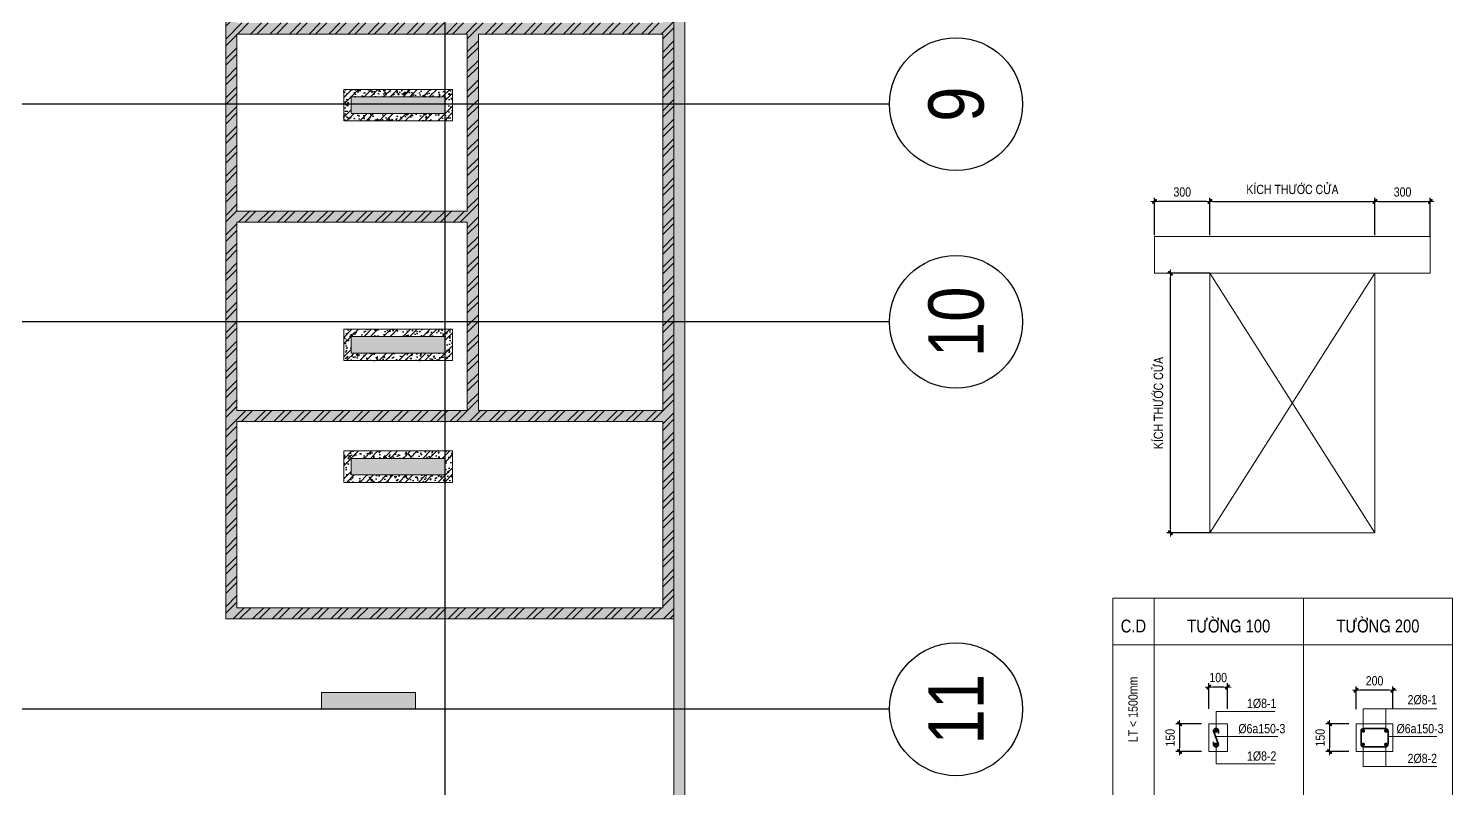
# Model space of a CAD drawing. Header units: millimetres. Extents: x -25197 to 555828, y -17247 to 174153.
# Drawn here: x 88253 to 126867, y 71702 to 92300 of the extents above; entities that cross this region are included whole.
import ezdxf
from ezdxf.enums import TextEntityAlignment as Align

# ---------------------------------------------------------------- set-up
doc = ezdxf.new("R2010")
doc.units = ezdxf.units.MM
doc.header["$LTSCALE"] = 250
doc.linetypes.add('CHG_XX_Cot_Ham 2$0$MB_Luoi truc$0$HTT Hidden 21', pattern=[3, 2, -1])
doc.linetypes.add('CHG_XX_Luoi truc$0$MB_Luoi truc$0$Center101', pattern=[13, 10, -1, 1, -1])
for name, color, linetype, lineweight in [('CDAI', 8, 'Continuous', 35), ('CHG_XX_Cot_Ham 2$0$NS-DuongBao', 3, 'Continuous', 18), ('CHG_XX_Cot_Ham 2$0$NS-Hatch', 8, 'Continuous', 25), ('CHG_XX_Cot_Ham 2$0$NS-Pier-H2', 150, 'Continuous', 13), ('CHG_XX_Cot_Ham 2$0$NS-Pier-H2 @ 1 VP1', 150, 'Continuous', 13), ('CHG_XX_Cot_Ham 2$0$NS-Pier-H2 @ 1 VP2', 150, 'Continuous', 13), ('CHG_XX_Cot_Ham 2$0$NS-Pier-H2 @ 1 VP3', 150, 'Continuous', 13), ('CHG_XX_Cot_Ham 2$0$NS-Pier-H2 @ 1 VPModel', 150, 'Continuous', 13), ('CHG_XX_Cot_Ham 2$0$NS-Pier-H2 @ 150', 150, 'Continuous', 13), ('CTHEP', 2, 'Continuous', 50), ('DBAO', 3, 'Continuous', 13), ('DGIONG', 4, 'Continuous', 15), ('KTH', 154, 'Continuous', 15), ('STICK', 1, 'Continuous', 15)]:
    doc.layers.add(name, color=color, linetype=linetype, lineweight=lineweight)
for name, color, linetype in [('CHG_XX_Luoi truc$0$Grid', 34, 'Continuous'), ('CHG_XX_Luoi truc$0$Grid Line', 8, 'CHG_XX_Luoi truc$0$MB_Luoi truc$0$Center101'), ('TEXT', 21, 'Continuous')]:
    doc.layers.add(name, color=color, linetype=linetype)
doc.styles.add('CHG_XX_Luoi truc$0$MB_Luoi truc$0$Grid A-F$0$VNI-HelveCB', font='VHELVCB_0.TTF')
doc.styles.add('TTP-HelCon', font='VHELVCN_0.TTF')
doc.dimstyles.new('TTP-20', dxfattribs={"dimscale": 100, "dimtxt": 2.5, "dimasz": 1, "dimexe": 1, "dimexo": 0.0625, "dimgap": 0.09, "dimtad": 0, "dimtoh": 1, "dimdec": 4, "dimlfac": 0.2, "dimrnd": 1, "dimdsep": 46, "dimtxsty": 'TTP-HelCon', "dimblk": 'Stick', "dimcen": 0.09, "dimdle": 1.5, "dimclrd": 256, "dimclre": 256, "dimclrt": 7, "dimadec": 0, "dimazin": 0, "dimtfac": 1, "dimtdec": 4, "dimtix": 1, "dimtmove": 0, "dimatfit": 3, "dimfxl": 1, "dimtvp": 1, "dimtolj": 1, "dimtzin": 0, "dimarcsym": 0})
pattern_1 = [(50, (-50, -50), (358.6301, -31.37607), [37.5, -412.5]), (355, (-50, -50), (-69.3757, 376.0961), [30, -330]), (100.45144, (-20.1, -52.6), (289.2544, 344.72), [31.8701, -350.57106]), (46.1842, (-50, 50), (533.6207, -82.7596), [56.25, -618.75]), (96.63564, (-5.53, 43.1), (467.331, 487.0593), [47.8052, -525.8569]), (351.18416, (-50, 50), (467.331, 487.0593), [45, -495]), (21, (0, 25), (298.4535, -201.30945), [37.5, -412.5]), (326, (0, 25), (121.6577, 362.575), [30, -330]), (71.45144, (24.87, 8.22), (420.1112, 161.2656), [31.8701, -350.57106]), (37.5, (-50, -50), (6.07993, 166.44693), [0, -326, 0, -335, 0, -331.25]), (7.5, (-50, -50), (131.53477, 197.20586), [0, -191, 0, -318.5, 0, -126.25]), (327.5, (-161.5, -50), (266.91122, -11.27744), [0, -125, 0, -390, 0, -517.5]), (317.5, (-211.5, -50), (291.5931, 50.0525), [0, -162.5, 0, -259, 0, -367.5])]

# ---------------------------------------------------------------- blocks, each defined once
blk = doc.blocks.new('Stick')
at = {"layer": 'STICK'}
h = blk.add_hatch(color=256, dxfattribs=at)
edge = h.paths.add_edge_path()
edge.add_line((0.3, 0.5), (-0.5, -0.3))
edge.add_arc((-0.4, -0.4), 0.141, 135, 315)
edge.add_line((-0.3, -0.5), (0.5, 0.3))
edge.add_arc((0.4, 0.4), 0.141, 315, 495)
blk.add_line((1, 0), (-1, 0), dxfattribs=at)
blk.add_lwpolyline([(0.3, 0.5), (-0.5, -0.3, 1), (-0.3, -0.5), (0.5, 0.3, 1), (0.3, 0.5, 1)], format="xyb", dxfattribs=at)
blk = doc.blocks.new('*D4')
at = {"layer": 'Defpoints', "color": 0, "transparency": 16777216}
for p in [(120066, 73455), (119466, 72705), (120066, 72705)]:
    blk.add_point(p, dxfattribs=at)
at = {"layer": 'KTH', "lineweight": -2, "transparency": 16777216}
for p, q in [((120060, 73455), (119366, 73455)), ((119466, 73355), (119466, 72805)), ((120060, 72705), (119366, 72705))]:
    blk.add_line(p, q, dxfattribs=at)
at = {"layer": 'KTH', "lineweight": -2, "transparency": 16777216, "xscale": 100, "yscale": 100, "zscale": 100}
for p, rotation in [((119466, 73455), 90), ((119466, 72705), 270)]:
    blk.add_blockref('Stick', p, dxfattribs=dict(at, rotation=rotation))
at = {"layer": 'KTH', "color": 7, "transparency": 16777216, "insert": (119211, 73080), "char_height": 250, "attachment_point": 5, "rotation": 90, "style": 'TTP-HelCon'}
blk.add_mtext('\\A1;150', dxfattribs=at)
blk = doc.blocks.new('*D5')
at = {"layer": 'Defpoints', "color": 0, "transparency": 16777216}
for p in [(120263, 74453), (120263, 73853), (120763, 73853)]:
    blk.add_point(p, dxfattribs=at)
at = {"layer": 'KTH', "lineweight": -2, "transparency": 16777216}
for p, q in [((120263, 73859), (120263, 74553)), ((120763, 73859), (120763, 74553)), ((120663, 74453), (120363, 74453))]:
    blk.add_line(p, q, dxfattribs=at)
at = {"layer": 'KTH', "lineweight": -2, "transparency": 16777216, "xscale": 100, "yscale": 100, "zscale": 100, "rotation": 180}
blk.add_blockref('Stick', (120263, 74453), dxfattribs=at)
at = {"layer": 'KTH', "lineweight": -2, "transparency": 16777216, "xscale": 100, "yscale": 100, "zscale": 100}
blk.add_blockref('Stick', (120763, 74453), dxfattribs=at)
at = {"layer": 'KTH', "color": 7, "transparency": 16777216, "insert": (120513, 74708), "char_height": 250, "attachment_point": 5, "style": 'TTP-HelCon'}
blk.add_mtext('\\A1;100', dxfattribs=at)
blk = doc.blocks.new('*D6')
at = {"layer": 'Defpoints', "color": 0, "transparency": 16777216}
for p in [(124252, 74365), (124252, 73849), (125252, 73849)]:
    blk.add_point(p, dxfattribs=at)
at = {"layer": 'KTH', "lineweight": -2, "transparency": 16777216}
for p, q in [((124252, 73855), (124252, 74465)), ((125152, 74365), (124352, 74365)), ((125252, 73855), (125252, 74465))]:
    blk.add_line(p, q, dxfattribs=at)
at = {"layer": 'KTH', "lineweight": -2, "transparency": 16777216, "xscale": 100, "yscale": 100, "zscale": 100, "rotation": 180}
blk.add_blockref('Stick', (124252, 74365), dxfattribs=at)
at = {"layer": 'KTH', "lineweight": -2, "transparency": 16777216, "xscale": 100, "yscale": 100, "zscale": 100}
blk.add_blockref('Stick', (125252, 74365), dxfattribs=at)
at = {"layer": 'KTH', "color": 7, "transparency": 16777216, "insert": (124752, 74620), "char_height": 250, "attachment_point": 5, "style": 'TTP-HelCon'}
blk.add_mtext('\\A1;200', dxfattribs=at)
blk = doc.blocks.new('*D7')
at = {"layer": 'Defpoints', "color": 0, "transparency": 16777216}
for p in [(124064, 73455), (123533, 72705), (124064, 72705)]:
    blk.add_point(p, dxfattribs=at)
at = {"layer": 'KTH', "lineweight": -2, "transparency": 16777216}
for p, q in [((124058, 73455), (123433, 73455)), ((123533, 73355), (123533, 72805)), ((124058, 72705), (123433, 72705))]:
    blk.add_line(p, q, dxfattribs=at)
at = {"layer": 'KTH', "lineweight": -2, "transparency": 16777216, "xscale": 100, "yscale": 100, "zscale": 100}
for p, rotation in [((123533, 73455), 90), ((123533, 72705), 270)]:
    blk.add_blockref('Stick', p, dxfattribs=dict(at, rotation=rotation))
at = {"layer": 'KTH', "color": 7, "transparency": 16777216, "insert": (123278, 73080), "char_height": 250, "attachment_point": 5, "rotation": 90, "style": 'TTP-HelCon'}
blk.add_mtext('\\A1;150', dxfattribs=at)
blk = doc.blocks.new('*D24')
at = {"layer": 'Defpoints', "color": 0, "transparency": 16777216}
for p in [(118789, 87612), (118789, 86692), (120289, 86692)]:
    blk.add_point(p, dxfattribs=at)
at = {"layer": 'KTH', "lineweight": -2, "transparency": 16777216}
for p, q in [((118789, 86698), (118789, 87712)), ((120289, 86698), (120289, 87712)), ((120189, 87612), (118889, 87612))]:
    blk.add_line(p, q, dxfattribs=at)
at = {"layer": 'KTH', "lineweight": -2, "transparency": 16777216, "xscale": 100, "yscale": 100, "zscale": 100, "rotation": 180}
blk.add_blockref('Stick', (118789, 87612), dxfattribs=at)
at = {"layer": 'KTH', "lineweight": -2, "transparency": 16777216, "xscale": 100, "yscale": 100, "zscale": 100}
blk.add_blockref('Stick', (120289, 87612), dxfattribs=at)
at = {"layer": 'KTH', "color": 7, "transparency": 16777216, "insert": (119539, 87868), "char_height": 250, "attachment_point": 5, "style": 'TTP-HelCon'}
blk.add_mtext('\\A1;300', dxfattribs=at)
blk = doc.blocks.new('*D25')
at = {"layer": 'Defpoints', "color": 0, "transparency": 16777216}
for p in [(126262, 87612), (124762, 86692), (126262, 86665)]:
    blk.add_point(p, dxfattribs=at)
at = {"layer": 'KTH', "lineweight": -2, "transparency": 16777216}
for p, q in [((124762, 86698), (124762, 87712)), ((126262, 86671), (126262, 87712)), ((124862, 87612), (126162, 87612))]:
    blk.add_line(p, q, dxfattribs=at)
at = {"layer": 'KTH', "lineweight": -2, "transparency": 16777216, "xscale": 100, "yscale": 100, "zscale": 100, "rotation": 180}
blk.add_blockref('Stick', (124762, 87612), dxfattribs=at)
at = {"layer": 'KTH', "lineweight": -2, "transparency": 16777216, "xscale": 100, "yscale": 100, "zscale": 100}
blk.add_blockref('Stick', (126262, 87612), dxfattribs=at)
at = {"layer": 'KTH', "color": 7, "transparency": 16777216, "insert": (125512, 87868), "char_height": 250, "attachment_point": 5, "style": 'TTP-HelCon'}
blk.add_mtext('\\A1;300', dxfattribs=at)
blk = doc.blocks.new('*D26')
at = {"layer": 'Defpoints', "color": 0, "transparency": 16777216}
for p in [(124762, 87612), (120289, 86692), (124762, 86698)]:
    blk.add_point(p, dxfattribs=at)
at = {"layer": 'KTH', "lineweight": -2, "transparency": 16777216}
for p, q in [((120289, 86698), (120289, 87712)), ((124762, 86704), (124762, 87712)), ((120389, 87612), (124662, 87612))]:
    blk.add_line(p, q, dxfattribs=at)
at = {"layer": 'KTH', "lineweight": -2, "transparency": 16777216, "xscale": 100, "yscale": 100, "zscale": 100, "rotation": 180}
blk.add_blockref('Stick', (120289, 87612), dxfattribs=at)
at = {"layer": 'KTH', "lineweight": -2, "transparency": 16777216, "xscale": 100, "yscale": 100, "zscale": 100}
blk.add_blockref('Stick', (124762, 87612), dxfattribs=at)
at = {"layer": 'KTH', "color": 7, "transparency": 16777216, "insert": (122526, 87936), "char_height": 250, "attachment_point": 5, "style": 'TTP-HelCon'}
blk.add_mtext('\\A1;KÍCH THÖÔÙC CÖÛA', dxfattribs=at)
blk = doc.blocks.new('*D27')
at = {"layer": 'Defpoints', "color": 0, "transparency": 16777216}
for p in [(119219, 85665), (120289, 85665), (120289, 78636)]:
    blk.add_point(p, dxfattribs=at)
at = {"layer": 'KTH', "lineweight": -2, "transparency": 16777216}
for p, q in [((120283, 85665), (119119, 85665)), ((119219, 78736), (119219, 85565)), ((120283, 78636), (119119, 78636))]:
    blk.add_line(p, q, dxfattribs=at)
at = {"layer": 'KTH', "lineweight": -2, "transparency": 16777216, "xscale": 100, "yscale": 100, "zscale": 100}
for p, rotation in [((119219, 85665), 90), ((119219, 78636), 270)]:
    blk.add_blockref('Stick', p, dxfattribs=dict(at, rotation=rotation))
at = {"layer": 'KTH', "color": 7, "transparency": 16777216, "insert": (118895, 82150), "char_height": 250, "attachment_point": 5, "rotation": 90, "style": 'TTP-HelCon'}
blk.add_mtext('\\A1;{\\fVNI-Helve-Condense|b0|i0|c0|p2;\\C7;KÍCH THÖÔÙC CÖÛA}', dxfattribs=at)
blk = doc.blocks.new('*U2316')
at = {"layer": 'CHG_XX_Cot_Ham 2$0$NS-Pier-H2 @ 1 VP1'}
h = blk.add_hatch(color=256, dxfattribs=at)
h.dxf.hatch_style = 1
h.paths.add_polyline_path([(450, 0), (0, 0), (0, -2550), (450, -2550)])
at = {"layer": 'CHG_XX_Cot_Ham 2$0$NS-Pier-H2 @ 1 VP2'}
h = blk.add_hatch(color=256, dxfattribs=at)
h.dxf.hatch_style = 1
h.paths.add_polyline_path([(450, 0), (0, 0), (0, -2550), (450, -2550)])
at = {"layer": 'CHG_XX_Cot_Ham 2$0$NS-Pier-H2 @ 1 VP3'}
h = blk.add_hatch(color=256, dxfattribs=at)
h.dxf.hatch_style = 1
h.paths.add_polyline_path([(450, 0), (0, 0), (0, -2550), (450, -2550)])
at = {"layer": 'CHG_XX_Cot_Ham 2$0$NS-Pier-H2 @ 1 VPModel'}
h = blk.add_hatch(color=256, dxfattribs=at)
h.dxf.hatch_style = 1
h.paths.add_polyline_path([(450, 0), (0, 0), (0, -2550), (450, -2550)])
at = {"layer": 'CHG_XX_Cot_Ham 2$0$NS-Pier-H2 @ 150'}
h = blk.add_hatch(color=256, dxfattribs=at)
h.dxf.hatch_style = 1
h.paths.add_polyline_path([(450, 0), (0, 0), (0, -2550), (450, -2550)])
blk = doc.blocks.new('CHG_XX_Cot_Ham 2$0$Block A_C450x2250')
at = {"layer": 'CHG_XX_Cot_Ham 2$0$NS-Pier-H2'}
blk.add_lwpolyline([(450, -2550), (0, -2550), (0, 0), (450, 0)], close=True, dxfattribs=at)
blk.add_blockref('*U2316', (0, 0), dxfattribs=at)
blk = doc.blocks.new('*U2169')
at = {"layer": 'CHG_XX_Luoi truc$0$Grid Line'}
blk.add_line((0, 0), (0, 608), dxfattribs=at)
at = {"layer": 'CHG_XX_Luoi truc$0$Grid', "lineweight": -2, "style": 'CHG_XX_Luoi truc$0$MB_Luoi truc$0$Grid A-F$0$VNI-HelveCB'}
for tag, p in [('GRIDSUB', (0, 617)), ('GRID', (0, -9))]:
    blk.add_attdef(tag, text='', height=5, dxfattribs=at).set_placement(p, align=Align.MIDDLE)
blk = doc.blocks.new('*U2171')
at = {"layer": 'CHG_XX_Luoi truc$0$Grid', "lineweight": -2}
blk.add_line((0, -3), (0, 0), dxfattribs=at)
blk.add_circle((0, -9), 6, dxfattribs=at)
at = {"layer": 'CHG_XX_Luoi truc$0$Grid Line'}
blk.add_line((0, 0), (0, 438), dxfattribs=at)
at = {"layer": 'CHG_XX_Luoi truc$0$Grid', "lineweight": -2, "style": 'CHG_XX_Luoi truc$0$MB_Luoi truc$0$Grid A-F$0$VNI-HelveCB'}
for tag, p in [('GRIDSUB', (0, 447)), ('GRID', (0, -9))]:
    blk.add_attdef(tag, text='', height=5, dxfattribs=at).set_placement(p, align=Align.MIDDLE)
blk = doc.blocks.new('CHG_XX_Luoi truc')
at = {"layer": 'CHG_XX_Luoi truc$0$Grid', "xscale": 300, "yscale": 300, "zscale": 300}
blk.add_blockref('*U2169', (99550, -12747), dxfattribs=at)
at = {"layer": 'CHG_XX_Luoi truc$0$Grid'}
ref = blk.add_blockref('*U2171', (110703, 90250), dxfattribs=dict(at, xscale=300.0000000000013, yscale=300.0000000000013, zscale=300.0000000000013, rotation=90))
ref.add_attrib('GRID', '9', dxfattribs={"lineweight": -2, "height": 1500, "rotation": 90, "style": 'CHG_XX_Luoi truc$0$MB_Luoi truc$0$Grid A-F$0$VNI-HelveCB'}).set_placement((113403, 90250), align=Align.MIDDLE)
ref = blk.add_blockref('*U2171', (110703, 84350), dxfattribs=dict(at, xscale=300.0000000000013, yscale=300.0000000000013, zscale=300.0000000000013, rotation=90))
ref.add_attrib('GRID', '10', dxfattribs={"lineweight": -2, "height": 1500, "rotation": 90, "style": 'CHG_XX_Luoi truc$0$MB_Luoi truc$0$Grid A-F$0$VNI-HelveCB'}).set_placement((113403, 84350), align=Align.MIDDLE)
ref = blk.add_blockref('*U2171', (110703, 73850), dxfattribs=dict(at, xscale=300.0000000000013, yscale=300.0000000000013, zscale=300.0000000000013, rotation=90))
ref.add_attrib('GRID', '11', dxfattribs={"lineweight": -2, "height": 1500, "rotation": 90, "style": 'CHG_XX_Luoi truc$0$MB_Luoi truc$0$Grid A-F$0$VNI-HelveCB'}).set_placement((113403, 73850), align=Align.MIDDLE)
blk = doc.blocks.new('CHG_XX_Cot_Ham 2')
at = {"layer": 'CHG_XX_Cot_Ham 2$0$NS-Hatch'}
h = blk.add_hatch(dxfattribs=at)
h.set_pattern_fill('ANSI32', color=256, scale=1000, style=0)
h.set_pattern_definition([(45, (0, 0), (-265.16504, 265.16504), []), (45, (176.78, 0), (-265.16504, 265.16504), [])])
h.paths.add_polyline_path([(93600, 76300), (105750.8, 76300), (105750.8, 127475), (93600, 127475)])
h.paths.add_polyline_path([(93900, 107200), (93900, 112700), (105450.8, 112700), (105450.8, 107200)], flags=16)
h.paths.add_polyline_path([(101300.8, 106900), (101300.8, 99800), (93900, 99800), (93900, 106900)], flags=16)
h.paths.add_polyline_path([(93900, 113000), (93900, 118675), (105450.8, 118675), (105450.8, 113000)], flags=16)
h.paths.add_polyline_path([(101600.8, 106900), (105450.8, 106900), (105450.8, 92450), (93900, 92450), (93900, 99500), (101600.8, 99500)], flags=16)
h.paths.add_polyline_path([(93900, 118975), (93900, 122500), (95950, 122500), (95950, 118975)], flags=16)
h.paths.add_polyline_path([(96250, 118975), (96250, 127175), (105450.8, 127175), (105450.8, 118975)], flags=16)
h.paths.add_polyline_path([(100150.8, 92150), (100150.8, 87350), (93900, 87350), (93900, 92150)], flags=16)
h.paths.add_polyline_path([(93900, 122800), (93900, 127175), (95950, 127175), (95950, 122800)], flags=16)
h.paths.add_polyline_path([(100450.8, 92150), (105450.8, 92150), (105450.8, 81950), (100450.8, 81950)], flags=16)
h.paths.add_polyline_path([(100150.8, 87050), (100150.8, 81950), (93900, 81950), (93900, 87050)], flags=16)
h.paths.add_polyline_path([(105450.8, 81650), (105450.8, 76600), (93900, 76600), (93900, 81650)], flags=16)
h = blk.add_hatch(dxfattribs=at)
h.set_pattern_fill('AR-CONC', color=256, scale=50)
h.set_pattern_definition(pattern_1)
h.paths.add_polyline_path([(105750, 127475), (93600, 127475), (93600, 76300), (105750.8, 76300)])
h.paths.add_polyline_path([(93900, 107200), (93900, 112700), (105450.8, 112700), (105450.8, 107200)], flags=16)
h.paths.add_polyline_path([(101300.8, 106900), (101300.8, 99800), (93900, 99800), (93900, 106900)], flags=16)
h.paths.add_polyline_path([(93900, 113000), (93900, 118675), (105450.8, 118675), (105450.8, 113000)], flags=16)
h.paths.add_polyline_path([(101600.8, 106900), (105450.8, 106900), (105450.8, 92450), (93900, 92450), (93900, 99500), (101600.8, 99500)], flags=16)
h.paths.add_polyline_path([(93900, 118975), (93900, 122500), (95950, 122500), (95950, 118975)], flags=16)
h.paths.add_polyline_path([(96250, 118975), (96250, 127175), (105450.8, 127175), (105450.8, 118975)], flags=16)
h.paths.add_polyline_path([(100150.8, 92150), (100150.8, 87350), (93900, 87350), (93900, 92150)], flags=16)
h.paths.add_polyline_path([(93900, 122800), (93900, 127175), (95950, 127175), (95950, 122800)], flags=16)
h.paths.add_polyline_path([(100450.8, 92150), (105450.8, 92150), (105450.8, 81950), (100450.8, 81950)], flags=16)
h.paths.add_polyline_path([(100150.8, 87050), (100150.8, 81950), (93900, 81950), (93900, 87050)], flags=16)
h.paths.add_polyline_path([(105450.8, 81650), (105450.8, 76600), (93900, 76600), (93900, 81650)], flags=16)
h = blk.add_hatch(dxfattribs=at)
h.set_pattern_fill('AR-CONC', color=256, scale=50)
h.set_pattern_definition(pattern_1)
h.paths.add_polyline_path([(99550.8, 90000), (97000.8, 90000), (97000.8, 90450), (99550.8, 90450)], flags=16)
h.paths.add_polyline_path([(99750.8, 89800), (96800.8, 89800), (96800.8, 90650), (99750.8, 90650)])
h = blk.add_hatch(dxfattribs=at)
h.set_pattern_fill('ANSI32,_O', color=256, scale=1000)
h.set_pattern_definition([(45, (-2213768.6, 556666.82), (-265.16504, 265.16504), []), (45, (-2213591.8, 556666.82), (-265.16504, 265.16504), [])])
h.paths.add_polyline_path([(96800.8, 89800), (99750.8, 89800), (99750.8, 90650), (96800.8, 90650)])
h.paths.add_polyline_path([(97000.8, 90000), (99550.8, 90000), (99550.8, 90450), (97000.8, 90450)], flags=16)
h = blk.add_hatch(dxfattribs=at)
h.set_pattern_fill('AR-CONC', color=256, scale=50)
h.set_pattern_definition(pattern_1)
h.paths.add_polyline_path([(99550.8, 83500), (97000.8, 83500), (97000.8, 83950), (99550.8, 83950)], flags=16)
h.paths.add_polyline_path([(99750.8, 83300), (96800.8, 83300), (96800.8, 84150), (99750.8, 84150)])
h = blk.add_hatch(dxfattribs=at)
h.set_pattern_fill('ANSI32,_O', color=256, scale=1000)
h.set_pattern_definition([(45, (-2213768.6, 550166.82), (-265.16504, 265.16504), []), (45, (-2213591.8, 550166.82), (-265.16504, 265.16504), [])])
h.paths.add_polyline_path([(96800.8, 83300), (99750.8, 83300), (99750.8, 84150), (96800.8, 84150)])
h.paths.add_polyline_path([(97000.8, 83500), (99550.8, 83500), (99550.8, 83950), (97000.8, 83950)], flags=16)
h = blk.add_hatch(dxfattribs=at)
h.set_pattern_fill('AR-CONC', color=256, scale=50)
h.set_pattern_definition(pattern_1)
h.paths.add_polyline_path([(99550.8, 80200), (97000.8, 80200), (97000.8, 80650), (99550.8, 80650)], flags=16)
h.paths.add_polyline_path([(99750.8, 80000), (96800.8, 80000), (96800.8, 80850), (99750.8, 80850)])
h = blk.add_hatch(dxfattribs=at)
h.set_pattern_fill('ANSI32,_O', color=256, scale=1000)
h.set_pattern_definition([(45, (-2213768.6, 546866.82), (-265.16504, 265.16504), []), (45, (-2213591.8, 546866.82), (-265.16504, 265.16504), [])])
h.paths.add_polyline_path([(96800.8, 80000), (99750.8, 80000), (99750.8, 80850), (96800.8, 80850)])
h.paths.add_polyline_path([(97000.8, 80200), (99550.8, 80200), (99550.8, 80650), (97000.8, 80650)], flags=16)
at = {"layer": 'CHG_XX_Cot_Ham 2$0$NS-Pier-H2'}
h = blk.add_hatch(color=256, dxfattribs=at)
h.dxf.hatch_style = 1
h.paths.add_polyline_path([(99639.2, 163400), (-10900, 163400), (-10900, 85450), (-300, 85450), (-300, 84050), (32350, 84050), (32350, -9000), (103575.5, -9000), (106050, -6022), (106050, 158254.3)])
h.paths.add_polyline_path([(99533.7, 163100), (105750, 158110.4), (105750, 90450), (105650, 90450), (105750, 90450), (105750, 13850), (105750, 13722.3), (105750, -5913.6), (103434.7, -8700), (93599.8, -8700), (93299.8, -8700), (32650, -8700), (32650, 84350), (0, 84350), (0, 85750), (-10600, 85750), (-10600, 163100), (93600, 163100)], flags=16)
at = {"layer": 'CHG_XX_Cot_Ham 2$0$NS-DuongBao'}
for points in [[(93600, 127475), (105750.8, 127475), (105750.8, 76300), (93600, 76300)], [(100150.8, 92150), (93900, 92150), (93900, 87350), (100150.8, 87350)], [(105450.8, 92150), (100450.8, 92150), (100450.8, 81950), (105450.8, 81950)], [(99750.8, 89800), (96800.8, 89800), (96800.8, 90650), (99750.8, 90650)], [(100150.8, 87050), (93900, 87050), (93900, 81950), (100150.8, 81950)], [(99750.8, 83300), (96800.8, 83300), (96800.8, 84150), (99750.8, 84150)], [(105450.8, 81650), (93900, 81650), (93900, 76600), (105450.8, 76600)], [(99750.8, 80000), (96800.8, 80000), (96800.8, 80850), (99750.8, 80850)]]:
    blk.add_lwpolyline(points, close=True, dxfattribs=at)
at = {"layer": 'CHG_XX_Cot_Ham 2$0$NS-Pier-H2'}
for p, q in [((105750, 158110.4), (105750, 90450)), ((106050, 158254.3), (106050, -6022)), ((99550, 90450), (97000, 90450)), ((97000, 90450), (97000, 90000)), ((99550, 90000), (99550, 90450)), ((105750, 90450), (105750, 13850))]:
    blk.add_line(p, q, dxfattribs=at)
at = {"layer": 'CHG_XX_Cot_Ham 2$0$NS-Pier-H2', "linetype": 'CHG_XX_Cot_Ham 2$0$MB_Luoi truc$0$HTT Hidden 21'}
blk.add_lwpolyline([(99639.2, 163400), (106050, 158254.3), (106050, -6022), (103575.5, -9000), (32350, -9000), (32350, 84050), (-300, 84050), (-300, 85450), (-10900, 85450), (-10900, 163400)], close=True, dxfattribs=at)
at = {"layer": 'CHG_XX_Cot_Ham 2$0$NS-Pier-H2'}
for points in [[(99550.8, 90000), (97000.8, 90000), (97000.8, 90450), (99550.8, 90450)], [(99550.8, 83500), (97000.8, 83500), (97000.8, 83950), (99550.8, 83950)], [(99550.8, 80200), (97000.8, 80200), (97000.8, 80650), (99550.8, 80650)]]:
    blk.add_lwpolyline(points, close=True, dxfattribs=at)
blk.add_blockref('CHG_XX_Luoi truc', (0, 0), dxfattribs=at)
at = {"layer": 'CHG_XX_Cot_Ham 2$0$NS-Pier-H2', "xscale": -1, "rotation": 90}
for p in [(97000, 90450), (97000, 83950), (97000, 80650), (96200, 74300)]:
    blk.add_blockref('CHG_XX_Cot_Ham 2$0$Block A_C450x2250', p, dxfattribs=at)

msp = doc.modelspace()

# ---------------------------------------------------------------- linework, layer by layer
at = {"layer": 'CDAI', "ltscale": 5}
msp.add_lwpolyline([(120381.09332, 72969.66831), (120381.09332, 72896.33498, 0.4142135624), (120447.75998, 72829.66831), (120454.42665, 72829.66831, 0.4142135624), (120521.09332, 72896.33498), (120381.09332, 73263.00164, -0.4142135624), (120447.75998, 73329.66831), (120454.42665, 73329.66831, -0.4142135624), (120521.09332, 73263.00164), (120521.09332, 73189.66831)], format="xyb", dxfattribs=at)
at = {"layer": 'CDAI'}
msp.add_lwpolyline([(124466.52818, 73329.66831), (125039.08957, 73329.66831, -0.4142135624), (125119.08957, 73249.66831), (125119.08957, 72909.66831, -0.4142135624), (125039.08957, 72829.66831), (124466.52818, 72829.66831, -0.4142135624), (124386.52818, 72909.66831), (124386.52818, 73249.66831, -0.4142135624)], format="xyb", close=True, dxfattribs=at)
at = {"layer": 'CTHEP', "const_width": 50}
for points in [[(120454.42665, 73288.00164, 1), (120454.42665, 73238.00164, 1)], [(124418.44944, 73263.00164, 1), (124468.44944, 73263.00164, 1)], [(125035.11611, 73263.00164, 1), (125085.11611, 73263.00164, 1)], [(120454.42665, 72921.33498, 1), (120454.42665, 72871.33498, 1)], [(124418.44944, 72896.33498, -1), (124468.44944, 72896.33498, -1)], [(125035.11611, 72896.33498, -1), (125085.11611, 72896.33498, -1)]]:
    msp.add_lwpolyline(points, format="xyb", close=True, dxfattribs=at)
at = {"layer": 'DBAO'}
for p, q in [((120262.75998, 73454.66831), (120762.75998, 73454.66831)), ((120262.75998, 72704.66831), (120262.75998, 73454.66831)), ((120762.75998, 73454.66831), (120762.75998, 72704.66831)), ((124251.78277, 73454.66831), (124251.78277, 72704.66831)), ((124251.78277, 73454.66831), (125251.78277, 73454.66831)), ((125251.78277, 72704.66831), (125251.78277, 73454.66831)), ((120762.75998, 72704.66831), (120262.75998, 72704.66831)), ((124251.78277, 72704.66831), (125251.78277, 72704.66831))]:
    msp.add_line(p, q, dxfattribs=at)
for points in [[(118789.32823, 85664.91278), (126262.32823, 85664.91278), (126262.32823, 86664.91278), (118789.32823, 86664.91278)], [(120289.32823, 78635.91278), (124762.32823, 78635.91278), (124762.32823, 85664.91278), (120289.32823, 85664.91278)], [(117652.44215, 76856.54945), (118776.22849, 76856.54945), (118776.22849, 75598.83243), (117652.44215, 75598.83243)], [(118776.22849, 76856.54945), (122821.37386, 76856.54945), (122821.37386, 75598.83243), (118776.22849, 75598.83243)], [(122821.37386, 76856.54945), (126866.51923, 76856.54945), (126866.51923, 75598.83243), (122821.37386, 75598.83243)], [(118776.22849, 75598.83243), (118776.22849, 71354.91803), (117652.44215, 71354.91803), (117652.44215, 75598.83243)], [(122821.37386, 75598.83243), (122821.37386, 71354.91803), (118776.22849, 71354.91803), (118776.22849, 75598.83243)], [(126866.51923, 75598.83243), (126866.51923, 71354.91803), (122821.37386, 71354.91803), (122821.37386, 75598.83243)]]:
    msp.add_lwpolyline(points, close=True, dxfattribs=at)
at = {"layer": 'DGIONG'}
for p, q in [((124762.32823, 85664.91278), (120289.32823, 78635.91278)), ((120289.32823, 85664.91278), (124762.32823, 78635.91278)), ((120454.42665, 73792.70683), (122048.03559, 73792.70683)), ((120454.42665, 73293.00164), (120454.42665, 73792.70683)), ((124443.44944, 73863.00164), (124443.44944, 73263.00164)), ((126443.32982, 73863.00164), (124443.44944, 73863.00164)), ((125060.11611, 73863.00164), (125060.11611, 73263.00164)), ((120440.03858, 73108.62121), (122130.52624, 73108.62121)), ((126443.32982, 73108.62121), (125119.08957, 73108.62121)), ((120454.42665, 72866.33498), (120454.42665, 72366.6298)), ((124443.44944, 72297.16413), (124443.44944, 72896.33498)), ((125060.11611, 72297.16413), (125060.11611, 72896.33498)), ((120454.42665, 72366.6298), (122048.03559, 72366.6298)), ((126443.32982, 72297.16413), (124443.44944, 72297.16413))]:
    msp.add_line(p, q, dxfattribs=at)

# ---------------------------------------------------------------- block references
at = {"layer": 'CTHEP'}
msp.add_blockref('CHG_XX_Cot_Ham 2', (0, 0), dxfattribs=at)

# ---------------------------------------------------------------- texts
at = {"layer": 'TEXT', "style": 'TTP-HelCon'}
for s, p in [('C.D', (118214.33532, 75931.47136)), ('TÖÔØNG 100', (120798.80118, 75931.47136)), ('TÖÔØNG 200', (124843.94655, 75931.47136))]:
    msp.add_text(s, height=350, dxfattribs=at).set_placement(p, align=Align.CENTER)
msp.add_text('LT < 1500mm', height=250, rotation=90, dxfattribs=at).set_placement((118328.85802, 73845.81587), align=Align.CENTER)
for s, p in [('1Þ8-1', (121294.03497, 73884.21587)), ('2Þ8-1', (125648.58818, 73983.00164)), ('Þ6a150-3', (121058.52562, 73200.13025)), ('Þ6a150-3', (125348.01436, 73199.8318)), ('1Þ8-2', (121294.03497, 72458.13884)), ('2Þ8-2', (125648.58818, 72392.62004))]:
    msp.add_text(s, height=250, dxfattribs=at).set_placement(p)

# ---------------------------------------------------------------- dimensions: what is measured, and where the dimension line sits
at = {"layer": 'KTH'}
dim = msp.add_linear_dim(base=(124762.32823, 87612.44789), p1=(120289.32823, 86691.80534), p2=(124762.32823, 86698.05534), text='KÍCH THÖÔÙC CÖÛA', dimstyle='TTP-20', dxfattribs=at)
dim.commit()
dim.dimension.update_dxf_attribs({"geometry": '*D26', "text_midpoint": (122525.82823, 87936.44789)})
for base, p1, p2, picture, middle in [((118789.32823, 87612.44789), (120289.32823, 86691.80534), (118789.32823, 86691.80534), '*D24', (119539.32823, 87867.78123)), ((126262.32823, 87612.44789), (124762.32823, 86691.80534), (126262.32823, 86664.91278), '*D25', (125512.32823, 87867.78123)), ((120262.75998, 74453.16614), (120762.75998, 73853.16614), (120262.75998, 73853.16614), '*D5', (120512.75998, 74708.49947)), ((124251.78277, 74365.04653), (125251.78277, 73849.03675), (124251.78277, 73849.03675), '*D6', (124751.78277, 74620.37987))]:
    dim = msp.add_linear_dim(base=base, p1=p1, p2=p2, dimstyle='TTP-20', dxfattribs=at)
    dim.commit()
    dim.dimension.update_dxf_attribs({"geometry": picture, "text_midpoint": middle})
dim = msp.add_linear_dim(base=(119219.4235, 85664.91278), p1=(120289.32823, 78635.91278), p2=(120289.32823, 85664.91278), angle=90, text='{\\fVNI-Helve-Condense|b0|i0|c0|p2;\\C7;KÍCH THÖÔÙC CÖÛA}', dimstyle='TTP-20', dxfattribs=at)
dim.commit()
dim.dimension.update_dxf_attribs({"geometry": '*D27', "text_midpoint": (118895.4235, 82150.41278)})
for base, p1, p2, picture, middle in [((119466.30217, 72704.66831), (120066.30217, 73454.66831), (120066.30217, 72704.66831), '*D4', (119210.96883, 73079.66831)), ((123533.47255, 72704.66831), (124064.3563, 73454.66831), (124064.3563, 72704.66831), '*D7', (123278.13922, 73079.66831))]:
    dim = msp.add_linear_dim(base=base, p1=p1, p2=p2, angle=90, dimstyle='TTP-20', dxfattribs=at)
    dim.commit()
    dim.dimension.update_dxf_attribs({"geometry": picture, "text_midpoint": middle})

doc.saveas('drawing.dxf')
